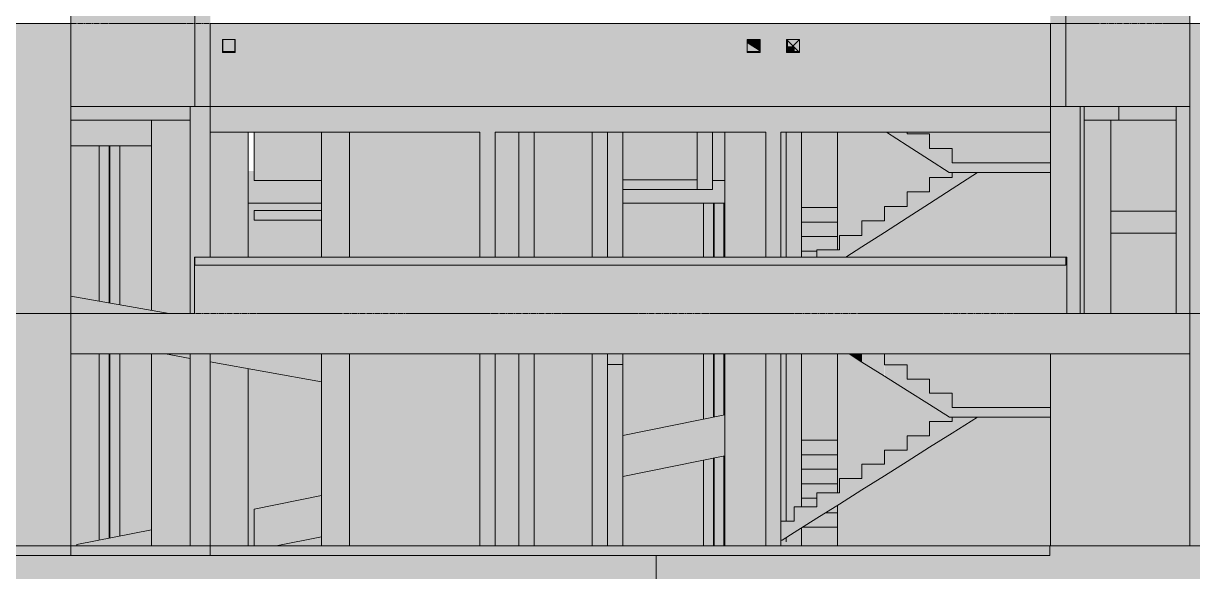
# Model space of a CAD drawing. Header units: centimetres. Extents: x -1897 to 22038, y -1268 to 84208.
# Drawn here: x 3772 to 5223, y 74233 to 74913 of the extents above; entities that cross this region are included whole.
import ezdxf

# ---------------------------------------------------------------- set-up
doc = ezdxf.new("R2010")
doc.units = ezdxf.units.CM
doc.linetypes.add('Centro', pattern=[3.175, 0.635, -0.47625, 1.5875, -0.47625])
for name, color, linetype, lineweight in [('A-FLOR', 7, 'Continuous', 18), ('A-FLOR-LEVL', 7, 'Continuous', 9), ('A-GENM', 7, 'Continuous', 18), ('A-WALL', 7, 'Continuous', 9), ('S-BEAM', 7, 'Continuous', 18), ('S-COLS', 7, 'Continuous', 18), ('S-FNDN', 7, 'Continuous', 9), ('S-STRS', 7, 'Continuous', 9)]:
    doc.layers.add(name, color=color, linetype=linetype, lineweight=lineweight)

# ---------------------------------------------------------------- blocks, each defined once
blk = doc.blocks.new('Estaca W Gerdau - W250X73-V7-CT103 - CORTE ESQ_ 6PV')
at = {"layer": 'S-FNDN', "true_color": 0xacb7d2}
h = blk.add_hatch(color=9, dxfattribs=at)
h.paths.add_polyline_path([(-501.2, 73459), (-501.2, 73479), (-500.6, 73479), (-500.6, 73554), (-503.8, 73554), (-503.8, 73574), (-526, 73574), (-526, 73459)], flags=0)
h.paths.add_polyline_path([(-526, 74272.1), (-500.6, 74277.1), (-500.6, 74503), (-526, 74503), (-526, 74286.5)], flags=0)
h.paths.add_polyline_path([(-500.6, 74564), (-500.6, 74761), (-526, 74761), (-526, 74568.5), (-502.9, 74564.4)], flags=0)
at = {"layer": 'S-FNDN'}
for p, q in [((-526, 74761), (-526, 74568.5)), ((-513.7, 74566.3), (-513.7, 74761)), ((-512.9, 74761), (-512.9, 74566.2)), ((-500.6, 74761), (-500.6, 74564.4)), ((-526, 74503), (-526, 74272.1)), ((-513.7, 74274.5), (-513.7, 74503)), ((-512.9, 74503), (-512.9, 74274.7)), ((-500.6, 74503), (-500.6, 74277.1)), ((-526, 73574), (-526, 73458.9)), ((-513.7, 73458.9), (-513.7, 73574)), ((-512.9, 73574), (-512.9, 73458.9)), ((-500.6, 73554), (-500.6, 73478.9))]:
    blk.add_line(p, q, dxfattribs=at)
blk = doc.blocks.new('Estaca W Gerdau - W250X73-4068957-CT103 - CORTE ESQ_ 6PV')
at = {"layer": 'S-FNDN', "true_color": 0xacb7d2}
h = blk.add_hatch(color=9, dxfattribs=at)
h.paths.add_polyline_path([(248.5, 73400), (248.4, 73564), (224, 73564), (224, 73400)], flags=0)
h.paths.add_polyline_path([(249.4, 74265), (249.4, 74376.1), (224, 74371.1), (224, 74265)], flags=0)
h.paths.add_polyline_path([(224, 74422.1), (249.4, 74427.4), (249.4, 74503), (224, 74503), (224, 74427.4)], flags=0)
h.paths.add_polyline_path([(249.4, 74623), (249.4, 74690), (224, 74690), (224, 74623)], flags=0)
at = {"layer": 'S-FNDN'}
for p, q in [((224, 74690), (224, 74623)), ((236.3, 74623), (236.3, 74690)), ((237.1, 74690), (237.1, 74623)), ((249.4, 74690), (249.4, 74623)), ((224, 74503), (224, 74422.1)), ((236.3, 74424.5), (236.3, 74503)), ((237.1, 74503), (237.1, 74424.7)), ((249.4, 74503), (249.4, 74427.1)), ((224, 74371.1), (224, 74265)), ((236.3, 74265), (236.3, 74373.5)), ((237.1, 74373.7), (237.1, 74265)), ((249.4, 74375.6), (249.4, 74265)), ((224, 73564), (224, 73400)), ((236.3, 73400), (236.3, 73564)), ((237.1, 73564), (237.1, 73400)), ((248.5, 73400), (224, 73400))]:
    blk.add_line(p, q, dxfattribs=at)
blk = doc.blocks.new('PED_FURO_RETANGULAR_R04_2020 _INSTÂNCIA_ - FURO RET-3619400-CT103 - CORTE ESQ_ 6PV')
at = {"layer": 'A-GENM', "lineweight": 9}
for p, q in [((327.3, 74877), (343.3, 74893)), ((343.3, 74877), (327.3, 74893))]:
    blk.add_line(p, q, dxfattribs=at)

msp = doc.modelspace()

# ---------------------------------------------------------------- hatches: boundary and pattern name
at = {"layer": 'A-FLOR', "true_color": 0xc0c0c0}
for points in [[(4608.27, 74707), (4608.27, 74719), (4515.77, 74719), (4515.77, 74707), (4601.5, 74707)], [(4141.77, 74669), (4141.77, 74681), (4058.27, 74681), (4058.27, 74669)], [(5063.05, 74613), (5065.77, 74613), (5065.77, 74623), (3984.77, 74623), (3984.77, 74613), (4946.49, 74613)]]:
    msp.add_hatch(color=9, dxfattribs=at).paths.add_polyline_path(points, flags=0)
at = {"layer": 'A-GENM', "true_color": 0xc0c0c0}
msp.add_hatch(color=9, dxfattribs=at).paths.add_polyline_path([(5088.77, 74793), (5131.77, 74793), (5131.77, 74810), (5088.77, 74810)], flags=0)
at = {"layer": 'A-WALL', "true_color": 0xc0c0c0}
h = msp.add_hatch(color=9, dxfattribs=at)
h.paths.add_polyline_path([(3518.27, 74265), (3518.87, 74265), (3518.87, 74503), (3518.27, 74503), (3518.27, 74267.97)], flags=0)
h.paths.add_polyline_path([(3591.44, 74265), (3644.77, 74265), (3644.77, 74503), (3591.44, 74503), (3591.44, 74303.09)], flags=0)
h.paths.add_polyline_path([(3838.27, 74265), (3838.27, 74266.5), (3866.04, 74272.06), (3866.04, 74503), (3830.77, 74503), (3830.77, 74265)], flags=0)
h.paths.add_polyline_path([(3891.44, 74277.14), (3930.77, 74285), (3930.77, 74503), (3891.44, 74503), (3891.44, 74286.5)], flags=0)
h.paths.add_polyline_path([(3644.77, 74553), (3644.77, 74557.42), (3591.44, 74566.98), (3591.44, 74553), (3631.99, 74553)], flags=0)
h.paths.add_polyline_path([(3518.87, 74553), (3518.87, 74579.99), (3518.27, 74580.1), (3518.27, 74553)], flags=0)
h.paths.add_polyline_path([(3930.77, 74556.93), (3930.77, 74761), (3891.44, 74761), (3891.44, 74563.99)], flags=0)
h.paths.add_polyline_path([(3866.04, 74568.54), (3866.04, 74761), (3830.77, 74761), (3830.77, 74574.86)], flags=0)
h.paths.add_polyline_path([(3644.77, 74608.21), (3644.77, 74693), (3591.44, 74693), (3591.44, 74617.78), (3631.99, 74610.5)], flags=0)
h.paths.add_polyline_path([(3518.87, 74630.79), (3518.87, 74693), (3518.27, 74693), (3518.27, 74630.9)], flags=0)
h.paths.add_polyline_path([(3518.27, 74743), (3518.87, 74743), (3518.87, 74761), (3518.27, 74761), (3518.27, 74753.17)], flags=0)
h.paths.add_polyline_path([(3591.44, 74743), (3644.77, 74743), (3644.77, 74761), (3591.44, 74761), (3591.44, 74753.17)], flags=0)
h = msp.add_hatch(color=9, dxfattribs=at)
h.paths.add_polyline_path([(4058.27, 74265), (4058.27, 74310.5), (4141.77, 74327.2), (4141.77, 74468.3), (4050.77, 74484.62), (4050.77, 74265)], flags=0)
h.paths.add_polyline_path([(4085.72, 74265), (4141.77, 74265), (4141.77, 74276.21)], flags=0)
h.paths.add_polyline_path([(4050.77, 74623), (4141.77, 74623), (4141.77, 74669), (4058.27, 74669), (4058.27, 74681), (4141.77, 74681), (4141.77, 74690), (4050.77, 74690), (4050.77, 74669)], flags=0)
h = msp.add_hatch(color=9, dxfattribs=at)
h.paths.add_polyline_path([(4557.95, 74265), (4616.04, 74265), (4616.04, 74371.07), (4515.77, 74351.01), (4515.77, 74265), (4557.17, 74265)], flags=0)
h.paths.add_polyline_path([(4642.77, 74265), (4642.77, 74376.41), (4641.44, 74375.63), (4641.44, 74265)], flags=0)
h.paths.add_polyline_path([(4515.77, 74402), (4616.04, 74422.06), (4616.04, 74503), (4515.77, 74503), (4515.77, 74427.4)], flags=0)
h.paths.add_polyline_path([(4641.44, 74427.14), (4642.77, 74427.4), (4642.77, 74503), (4641.44, 74503), (4641.44, 74427.4)], flags=0)
h.paths.add_polyline_path([(4642.77, 74623), (4642.77, 74690), (4641.44, 74690), (4641.44, 74623)], flags=0)
h.paths.add_polyline_path([(4515.77, 74623), (4616.04, 74623), (4616.04, 74690), (4515.77, 74690), (4515.77, 74671.75)], flags=0)
h = msp.add_hatch(color=9, dxfattribs=at)
h.paths.add_polyline_path([(5509.85, 74265), (5547.77, 74265), (5547.77, 74277), (5447.77, 74277), (5447.77, 74265)], flags=0)
h.paths.add_polyline_path([(5816.04, 74284), (5816.04, 74493), (5814.77, 74493), (5814.77, 74284)], flags=0)
h.paths.add_polyline_path([(5850.77, 74284), (5850.77, 74493), (5841.44, 74493), (5841.44, 74284)], flags=0)
h.paths.add_polyline_path([(5610.76, 74445), (5666.04, 74445), (5666.04, 74454), (5610.76, 74454)], flags=0)
h.paths.add_polyline_path([(5366.04, 74553), (5366.04, 74653), (5364.27, 74653), (5364.27, 74553)], flags=0)
h.paths.add_polyline_path([(5134.28, 74553), (5202.77, 74553), (5202.77, 74653), (5121.77, 74653), (5121.77, 74553)], flags=0)
h.paths.add_polyline_path([(5425.27, 74553), (5447.77, 74553), (5447.77, 74653), (5391.44, 74653), (5391.44, 74553), (5400.27, 74553)], flags=0)
h.paths.add_polyline_path([(5841.44, 74642), (5850.77, 74642), (5850.77, 74681), (5849.29, 74681), (5849.29, 74653), (5841.44, 74653)], flags=0)
h.paths.add_polyline_path([(5699.76, 74642), (5704.77, 74642), (5704.77, 74653), (5691.44, 74653), (5691.44, 74642), (5697.64, 74642)], flags=0)
h.paths.add_polyline_path([(5610.76, 74642), (5666.04, 74642), (5666.04, 74653), (5547.77, 74653), (5547.77, 74642), (5591.77, 74642)], flags=0)
h.paths.add_polyline_path([(5814.77, 74642), (5816.04, 74642), (5816.04, 74653), (5814.77, 74653)], flags=0)
at = {"layer": 'S-BEAM', "true_color": 0xc0c0c0}
h = msp.add_hatch(color=9, dxfattribs=at)
h.paths.add_polyline_path([(3984.77, 74810), (3984.77, 74923), (3830.77, 74923), (3830.77, 74810), (3879.72, 74810)], flags=0)
h.paths.add_polyline_path([(4570.92, 74810), (5046.77, 74810), (5046.77, 74913), (4003.77, 74913), (4003.77, 74810), (4383.14, 74810)], flags=0)
h.paths.add_polyline_path([(5219.77, 74810), (5219.77, 74923), (5065.77, 74923), (5065.77, 74810), (5134.28, 74810)], flags=0)
h.paths.add_polyline_path([(4034.77, 74877), (4018.77, 74877), (4019.27, 74893), (4034.77, 74893), (4034.77, 74878)], flags=0)
h.paths.add_polyline_path([(4670.27, 74877), (4670.27, 74893), (4686.27, 74893), (4686.27, 74877)], flags=0)
h.paths.add_polyline_path([(4735.27, 74877), (4719.27, 74877), (4719.27, 74893), (4735.27, 74893), (4735.27, 74878)], flags=0)
for points in [[(3985.3, 74810), (4003.77, 74810), (4003.77, 74923), (3984.77, 74923), (3984.77, 74810)], [(5053.91, 74810), (5065.77, 74810), (5065.77, 74923), (5046.77, 74923), (5046.77, 74810)], [(5134.28, 74793), (5202.77, 74793), (5202.77, 74810), (5131.77, 74810), (5131.77, 74793)], [(5202.77, 74680), (5202.77, 74793), (5121.77, 74793), (5121.77, 74680), (5134.28, 74680)], [(4058.27, 74718), (4141.77, 74718), (4141.77, 74778), (4058.27, 74778), (4058.27, 74753.17)], [(4608.27, 74707), (4627.27, 74707), (4627.27, 74778), (4608.27, 74778), (4608.27, 74718)], [(3984.27, 74503), (5046.77, 74503), (5046.77, 74553), (5065.77, 74553), (5065.77, 74503), (5067.27, 74503), (5067.27, 74623), (5065.77, 74623), (5065.77, 74613), (3984.77, 74613), (3984.27, 74553)], [(3930.77, 74553), (3952.69, 74553), (3830.77, 74574.86), (3830.77, 74553)], [(3978.77, 74503), (3984.27, 74503), (3984.27, 74553), (3830.77, 74553), (3830.77, 74503)], [(5065.77, 74503), (5065.77, 74553), (5046.77, 74553), (5046.77, 74503)], [(5217.42, 74503), (5219.77, 74503), (5219.77, 74553), (5067.27, 74553), (5067.27, 74503), (5134.28, 74503)], [(4515.77, 74490), (4515.77, 74503), (4496.77, 74503), (4496.77, 74490)], [(5083.77, 74265), (5219.77, 74265), (5219.77, 74503), (5083.77, 74503), (5083.77, 74375.63)], [(4515.77, 74351.01), (4642.77, 74376.41), (4642.77, 74427.4), (4515.77, 74402), (4515.77, 74375.63)], [(4058.27, 74265), (4085.72, 74265), (4141.77, 74276.21), (4141.77, 74327.2), (4058.27, 74310.5), (4058.27, 74285.27)], [(3930.77, 74265), (3930.77, 74285), (3838.27, 74266.5), (3838.27, 74265)], [(3977.5, 74253), (3984.77, 74253), (3984.77, 74265), (3830.77, 74265), (3830.77, 74253), (3930.77, 74253)], [(3984.77, 74253), (4003.77, 74253), (4003.77, 74265), (3984.77, 74265)], [(4176.77, 74253), (4335.77, 74253), (4335.77, 74265), (4003.77, 74265), (4003.77, 74253), (4169.77, 74253)], [(4576.77, 74253), (4690.77, 74253), (4690.77, 74265), (4359.77, 74265), (4359.77, 74253), (4570.92, 74253)], [(5046.17, 74253), (5046.17, 74265), (4714.77, 74265), (4714.77, 74253), (4946.49, 74253)], [(5046.17, 74207), (6155.09, 74207), (6155.09, 74265), (5046.17, 74265), (5046.17, 74253)], [(3820.26, 74172), (3984.77, 74172), (3984.77, 74253), (3563.27, 74253), (3563.27, 74172), (3819.78, 74172)], [(4442.59, 74172), (4516.77, 74172), (4516.77, 74253), (4044.77, 74253), (4044.77, 74172), (4442.22, 74172)], [(4570.92, 74207), (5046.17, 74207), (5046.17, 74253), (4557.17, 74253), (4557.17, 74207), (4557.95, 74207)]]:
    msp.add_hatch(color=9, dxfattribs=at).paths.add_polyline_path(points, flags=0)
h = msp.add_hatch(color=9, dxfattribs=at)
h.paths.add_polyline_path([(3978.77, 74793), (3978.77, 74810), (3830.77, 74810), (3830.77, 74793)], flags=0)
h.paths.add_polyline_path([(4034.27, 74878), (4034.27, 74893), (4019.27, 74893), (4019.27, 74878), (4030.89, 74878)], flags=0)
h = msp.add_hatch(color=9, dxfattribs=at)
h.paths.add_polyline_path([(4570.92, 74778), (4693.27, 74778), (4693.27, 74810), (4357.27, 74810), (4357.27, 74778), (4540.17, 74778)], flags=0)
h.paths.add_polyline_path([(4670.27, 74877), (4686.27, 74877), (4686.27, 74893), (4685.27, 74893), (4685.27, 74878), (4670.27, 74878)], flags=0)
h = msp.add_hatch(color=9, dxfattribs=at)
h.paths.add_polyline_path([(5046.77, 74778), (5046.77, 74810), (4712.27, 74810), (4712.27, 74778), (5039.44, 74778)], flags=0)
h.paths.add_polyline_path([(4719.27, 74877), (4735.27, 74877), (4735.27, 74878), (4720.27, 74878), (4720.27, 74893), (4719.27, 74893), (4719.27, 74877.17)], flags=0)
h = msp.add_hatch(color=9, dxfattribs=at)
h.paths.add_polyline_path([(4267.77, 74778), (4338.27, 74778), (4338.27, 74810), (4003.77, 74810), (4003.77, 74778), (4195.35, 74778)], flags=0)
h.paths.add_polyline_path([(4018.77, 74877), (4034.77, 74877), (4034.27, 74878), (4019.27, 74878), (4018.77, 74878)], flags=0)
h = msp.add_hatch(color=9, dxfattribs=at)
h.paths.add_polyline_path([(3518.27, 74761), (3518.87, 74761), (3518.87, 74793), (3518.27, 74793), (3518.27, 74783)], flags=0)
h.paths.add_polyline_path([(3590.77, 74761), (3644.77, 74761), (3644.77, 74793), (3578.87, 74793), (3578.87, 74761), (3590.12, 74761)], flags=0)
h.paths.add_polyline_path([(3891.44, 74761), (3930.77, 74761), (3930.77, 74793), (3830.77, 74793), (3830.77, 74761), (3866.04, 74761)], flags=0)
h = msp.add_hatch(color=9, dxfattribs=at)
h.paths.add_polyline_path([(4627.27, 74718), (4642.77, 74718), (4642.77, 74778), (4627.27, 74778), (4627.27, 74727.56)], flags=0)
h.paths.add_polyline_path([(4608.27, 74719), (4608.27, 74778), (4515.77, 74778), (4515.77, 74719), (4570.92, 74719)], flags=0)
h = msp.add_hatch(color=9, dxfattribs=at)
h.paths.add_polyline_path([(4616.04, 74690), (4642.77, 74690), (4642.77, 74718), (4627.27, 74718), (4627.27, 74707), (4515.77, 74707), (4515.77, 74690), (4608.27, 74690)], flags=0)
h.paths.add_polyline_path([(4050.77, 74690), (4141.77, 74690), (4141.77, 74718), (4058.27, 74718), (4058.27, 74730), (4050.77, 74729.72), (4050.77, 74690.65)], flags=0)
h = msp.add_hatch(color=9, dxfattribs=at)
h.paths.add_polyline_path([(5591.77, 74653), (5704.77, 74653), (5704.77, 74681), (5547.77, 74681), (5547.77, 74653), (5566.77, 74653)], flags=0)
h.paths.add_polyline_path([(5831.02, 74653), (5849.29, 74653), (5849.29, 74681), (5814.77, 74681), (5814.77, 74653)], flags=0)
h.paths.add_polyline_path([(5121.77, 74653), (5202.77, 74653), (5202.77, 74680), (5121.77, 74680)], flags=0)
h.paths.add_polyline_path([(5427.77, 74653), (5447.77, 74653), (5447.77, 74681), (5364.27, 74681), (5364.27, 74653)], flags=0)
h = msp.add_hatch(color=9, dxfattribs=at)
h.paths.add_polyline_path([(4141.77, 74468.3), (4141.77, 74503), (4003.77, 74503), (4003.77, 74493.05), (4050.77, 74484.62)], flags=0)
h.paths.add_polyline_path([(3978.77, 74497.53), (3978.77, 74503), (3948.25, 74503), (3955.73, 74501.66)], flags=0)
at = {"layer": 'S-COLS', "true_color": 0xc0c0c0}
for points in [[(3830.77, 74553), (3830.77, 74913), (3710.77, 74913), (3710.77, 74553), (3819.78, 74553)], [(5219.77, 74553), (5329.77, 74553), (5329.77, 74913), (5219.77, 74913), (5219.77, 74564.4)], [(3984.27, 74553), (3984.77, 74623), (4003.77, 74623), (4003.77, 74810), (3978.77, 74810), (3978.77, 74553)], [(4351.35, 74623), (4357.27, 74623), (4357.27, 74810), (4338.27, 74810), (4338.27, 74623)], [(4706.35, 74623), (4712.27, 74623), (4712.27, 74810), (4693.27, 74810), (4693.27, 74623)], [(5083.77, 74553), (5083.77, 74810), (5046.77, 74810), (5046.77, 74623), (5067.27, 74623), (5067.27, 74553)], [(5088.77, 74553), (5088.77, 74810), (5083.77, 74810), (5083.77, 74553)], [(5202.77, 74553), (5219.77, 74553), (5219.77, 74810), (5202.77, 74810), (5202.77, 74563.74)], [(5121.77, 74553), (5121.77, 74793), (5088.77, 74793), (5088.77, 74553)], [(4141.77, 74623), (4176.77, 74623), (4176.77, 74778), (4141.77, 74778), (4141.77, 74753.17)], [(4400.18, 74623), (4405.77, 74623), (4405.77, 74778), (4386.77, 74778), (4386.77, 74623)], [(4482.06, 74623), (4496.77, 74623), (4496.77, 74778), (4477.77, 74778), (4477.77, 74623)], [(4758.71, 74684.7), (4782.27, 74684.7), (4782.27, 74778), (4737.77, 74778), (4737.77, 74684.7)], [(3819.78, 74265), (3830.77, 74265), (3830.77, 74553), (3710.77, 74553), (3710.77, 74265)], [(5238.77, 74265), (5329.77, 74265), (5329.77, 74553), (5219.77, 74553), (5219.77, 74265)], [(3984.77, 74265), (4003.77, 74265), (4003.77, 74503), (3978.77, 74502.74), (3978.77, 74265)], [(4141.77, 74265), (4176.77, 74265), (4176.77, 74503), (4141.77, 74503), (4141.77, 74375.63)], [(4357.27, 74265), (4357.27, 74503), (4338.27, 74503), (4338.27, 74265)], [(4405.77, 74265), (4405.77, 74503), (4386.77, 74503), (4386.77, 74265)], [(4496.77, 74265), (4496.77, 74503), (4477.77, 74503), (4477.77, 74265)], [(4712.27, 74265), (4712.27, 74503), (4693.27, 74503), (4693.27, 74265)], [(4782.27, 74396), (4782.27, 74503), (4737.77, 74503), (4737.77, 74396), (4758.71, 74396)], [(5065.77, 74265), (5083.77, 74265), (5083.77, 74503), (5046.77, 74503), (5046.77, 74265)], [(4357.27, 74253), (4359.77, 74253), (4359.77, 74265), (4335.77, 74265), (4335.77, 74253), (4341.53, 74253)], [(4693.27, 74253), (4714.77, 74253), (4714.77, 74265), (4690.77, 74265), (4690.77, 74253)]]:
    msp.add_hatch(color=9, dxfattribs=at).paths.add_polyline_path(points, flags=0)
h = msp.add_hatch(color=9, dxfattribs=at)
h.paths.add_polyline_path([(4693.27, 74623), (4693.27, 74778), (4642.77, 74778), (4642.77, 74623)], flags=0)
h.paths.add_polyline_path([(4712.27, 74623), (4718.77, 74623), (4718.77, 74778), (4712.27, 74778), (4712.27, 74654)], flags=0)
h.paths.add_polyline_path([(4685.27, 74878), (4685.12, 74879.79), (4670.27, 74889.34), (4670.27, 74878), (4680.88, 74878)], flags=0)
h = msp.add_hatch(color=9, dxfattribs=at)
h.paths.add_polyline_path([(4737.77, 74623), (4737.77, 74778), (4718.77, 74778), (4718.77, 74623), (4733.48, 74623)], flags=0)
h.paths.add_polyline_path([(4735.27, 74878), (4735.27, 74893), (4720.27, 74893), (4720.75, 74884), (4728.77, 74884), (4728.77, 74878), (4732.07, 74878)], flags=0)
h = msp.add_hatch(color=9, dxfattribs=at)
h.paths.add_polyline_path([(3952.69, 74553), (3978.77, 74553), (3978.77, 74793), (3930.77, 74793), (3930.77, 74556.93)], flags=0)
h.paths.add_polyline_path([(4050.77, 74623), (4050.77, 74778), (4003.77, 74778), (4003.77, 74623), (4015.76, 74623)], flags=0)
h = msp.add_hatch(color=9, dxfattribs=at)
h.paths.add_polyline_path([(4176.77, 74623), (4338.27, 74623), (4338.27, 74778), (4176.77, 74778), (4176.77, 74753.17)], flags=0)
h.paths.add_polyline_path([(4386.77, 74623), (4386.77, 74778), (4357.27, 74778), (4357.27, 74623), (4383.14, 74623)], flags=0)
h = msp.add_hatch(color=9, dxfattribs=at)
h.paths.add_polyline_path([(4477.77, 74623), (4477.77, 74778), (4405.77, 74778), (4405.77, 74623)], flags=0)
h.paths.add_polyline_path([(4515.77, 74623), (4515.77, 74778), (4496.77, 74778), (4496.77, 74623)], flags=0)
h = msp.add_hatch(color=9, dxfattribs=at)
h.paths.add_polyline_path([(4798.02, 74623), (5046.77, 74623), (5046.77, 74728), (4956.29, 74728), (4792.96, 74623)], flags=0)
h.paths.add_polyline_path([(4782.27, 74632), (4784.77, 74632), (4784.77, 74650), (4812.77, 74650), (4812.77, 74668), (4840.77, 74668), (4840.77, 74686), (4868.77, 74686), (4868.77, 74704), (4896.77, 74704), (4896.77, 74722), (4924.77, 74722), (4924.77, 74728), (4921.24, 74728), (4843.47, 74778), (4782.27, 74778), (4782.27, 74635.74)], flags=0)
h.paths.add_polyline_path([(5046.77, 74740), (5046.77, 74778), (4868.77, 74778), (4868.77, 74776), (4896.77, 74776), (4896.77, 74758), (4924.77, 74758), (4924.77, 74740), (5015.56, 74740)], flags=0)
h = msp.add_hatch(color=9, dxfattribs=at)
h.paths.add_polyline_path([(4003.77, 74265), (4050.77, 74265), (4050.77, 74484.62), (4003.77, 74493.05), (4003.77, 74358.22)], flags=0)
h.paths.add_polyline_path([(3930.77, 74265), (3978.77, 74265), (3978.77, 74497.53), (3948.25, 74503), (3930.77, 74503), (3930.77, 74375.63)], flags=0)
h = msp.add_hatch(color=9, dxfattribs=at)
h.paths.add_polyline_path([(4383.14, 74265), (4386.77, 74265), (4386.77, 74503), (4357.27, 74503), (4357.27, 74265), (4359.77, 74265)], flags=0)
h.paths.add_polyline_path([(4338.27, 74265), (4338.27, 74503), (4176.77, 74503), (4176.77, 74265), (4335.77, 74265)], flags=0)
h = msp.add_hatch(color=9, dxfattribs=at)
h.paths.add_polyline_path([(4477.77, 74265), (4477.77, 74503), (4405.77, 74503), (4405.77, 74265)], flags=0)
h.paths.add_polyline_path([(4496.77, 74265), (4515.77, 74265), (4515.77, 74490), (4496.77, 74490), (4496.77, 74375.63)], flags=0)
h = msp.add_hatch(color=9, dxfattribs=at)
h.paths.add_polyline_path([(4693.27, 74265), (4693.27, 74503), (4642.77, 74503), (4642.77, 74265), (4690.77, 74265)], flags=0)
h.paths.add_polyline_path([(4712.27, 74265), (4718.77, 74265), (4718.77, 74275.15), (4713.76, 74272), (4712.27, 74272), (4712.27, 74265.18)], flags=0)
h.paths.add_polyline_path([(4713.76, 74295.63), (4718.77, 74295.63), (4718.77, 74503), (4712.27, 74503), (4712.27, 74295.63)], flags=0)
h = msp.add_hatch(color=9, dxfattribs=at)
h.paths.add_polyline_path([(4737.76, 74265), (4737.76, 74287.11), (4718.77, 74275.15), (4718.77, 74265)], flags=0)
h.paths.add_polyline_path([(4718.77, 74295.63), (4728.77, 74295.63), (4728.77, 74313.25), (4737.76, 74313.25), (4737.77, 74503), (4718.77, 74503), (4718.77, 74299.07)], flags=0)
h = msp.add_hatch(color=9, dxfattribs=at)
h.paths.add_polyline_path([(4923.27, 74265), (5046.77, 74265), (5046.77, 74424.63), (4956.23, 74424.63), (4782.27, 74315.12), (4782.27, 74265), (4898.77, 74265)], flags=0)
h.paths.add_polyline_path([(4784.77, 74330.88), (4784.77, 74348.5), (4812.77, 74348.5), (4812.77, 74366.13), (4840.77, 74366.13), (4840.77, 74383.75), (4868.77, 74383.75), (4868.77, 74401.38), (4896.77, 74401.38), (4896.77, 74419), (4924.77, 74419), (4924.77, 74424.63), (4921.3, 74424.63), (4796.79, 74503), (4782.27, 74503), (4782.33, 74330.88)], flags=0)
h.paths.add_polyline_path([(4946.49, 74436.63), (5046.77, 74436.63), (5046.77, 74503), (4840.77, 74503), (4840.77, 74489.5), (4868.77, 74489.5), (4868.77, 74471.88), (4896.77, 74471.88), (4896.77, 74454.25), (4924.77, 74454.25), (4924.77, 74436.63)], flags=0)
h = msp.add_hatch(color=9, dxfattribs=at)
h.paths.add_polyline_path([(3739.27, 73359), (3830.77, 73359), (3830.28, 73524), (3816.12, 73524), (3816.12, 73574), (3710.77, 73574), (3710.77, 73359)], flags=0)
h.paths.add_polyline_path([(3830.77, 74253), (3830.77, 74265), (3710.77, 74265), (3710.77, 74253), (3819.78, 74253)], flags=0)
h = msp.add_hatch(color=9, dxfattribs=at)
h.paths.add_polyline_path([(4003.5, 73364), (4044.77, 73364), (4044.77, 73574), (3992.34, 73574), (3992.29, 73524), (3984.77, 73524), (3984.77, 73364)], flags=0)
h.paths.add_polyline_path([(3984.77, 74172), (4044.77, 74172), (4044.77, 74253), (3984.77, 74253), (3984.77, 74186.86)], flags=0)
h = msp.add_hatch(color=9, dxfattribs=at)
h.paths.add_polyline_path([(4516.77, 73364), (4576.77, 73364), (4576.77, 73524), (4565.77, 73524), (4565.77, 73624), (4557.61, 73624), (4557.61, 73574), (4516.77, 73574), (4516.77, 73431.78)], flags=0)
h.paths.add_polyline_path([(4516.77, 74172), (4557.61, 74172), (4557.17, 74253), (4516.77, 74253), (4516.77, 74186.86)], flags=0)
at = {"layer": 'S-STRS', "true_color": 0xc0c0c0}
for points in [[(4672.77, 74887.73), (4672.77, 74893), (4670.27, 74893), (4670.27, 74889.34)], [(4685.27, 74879.7), (4685.27, 74893), (4672.77, 74893), (4672.77, 74887.73), (4685.12, 74879.79)], [(4728.77, 74878), (4728.77, 74884), (4720.27, 74884), (4720.27, 74878)], [(4868.77, 74761.74), (4868.77, 74778), (4843.47, 74778), (4846.58, 74776)], [(4896.77, 74743.74), (4896.77, 74776), (4868.77, 74776), (4868.77, 74761.74), (4882.08, 74753.17)], [(4924.77, 74728), (4924.77, 74758), (4896.77, 74758), (4896.77, 74743.74), (4921.24, 74728)], [(5010.21, 74728), (5046.77, 74728), (5046.77, 74740), (4924.77, 74740), (4924.77, 74728), (4988.99, 74728)], [(4924.77, 74707.74), (4956.29, 74728), (4924.77, 74728), (4924.77, 74722)], [(4896.77, 74689.74), (4924.77, 74707.74), (4924.77, 74722), (4896.77, 74722), (4896.77, 74704)], [(4868.77, 74671.74), (4896.77, 74689.74), (4896.77, 74704), (4868.77, 74704), (4868.77, 74686)], [(4758.71, 74666.6), (4782.27, 74666.6), (4782.27, 74684.7), (4737.77, 74684.7), (4737.77, 74666.6)], [(4840.77, 74653.74), (4868.77, 74671.74), (4868.77, 74686), (4840.77, 74686), (4840.77, 74658.79)], [(4758.71, 74648.5), (4782.27, 74648.5), (4782.27, 74666.6), (4737.77, 74666.6), (4737.77, 74648.5)], [(4812.77, 74635.74), (4840.77, 74653.74), (4840.77, 74668), (4812.77, 74668), (4812.77, 74650)], [(4737.77, 74630.4), (4756.77, 74630.4), (4756.77, 74632), (4782.27, 74632), (4782.27, 74648.5), (4737.77, 74648.5), (4737.77, 74632)], [(4792.96, 74623), (4812.77, 74635.74), (4812.77, 74650), (4784.77, 74650), (4784.77, 74623)], [(4756.77, 74623), (4756.77, 74630.4), (4737.77, 74630.4), (4737.77, 74623)], [(4782.27, 74623), (4784.77, 74623), (4784.77, 74632), (4756.77, 74632), (4756.77, 74623), (4774.43, 74623)], [(4812.77, 74492.95), (4812.77, 74503), (4796.79, 74503)], [(4840.77, 74475.32), (4840.77, 74503), (4812.77, 74503), (4812.77, 74492.95), (4821.64, 74487.36)], [(4868.77, 74457.7), (4868.77, 74489.5), (4840.77, 74489.5), (4841.32, 74474.97), (4849.19, 74470.02)], [(4896.77, 74440.07), (4896.77, 74471.88), (4868.77, 74471.88), (4868.77, 74457.7), (4874.76, 74453.93)], [(4924.77, 74424.63), (4924.77, 74454.25), (4896.77, 74454.25), (4896.77, 74440.07), (4921.3, 74424.63)], [(4924.77, 74424.63), (5046.77, 74424.63), (5046.77, 74436.63), (4924.77, 74436.63)], [(4924.77, 74404.82), (4956.23, 74424.63), (4924.77, 74424.63), (4924.77, 74419)], [(4896.77, 74387.2), (4924.77, 74404.82), (4924.77, 74419), (4896.77, 74419), (4896.77, 74401.38)], [(4737.77, 74378), (4782.27, 74378), (4782.27, 74396), (4737.77, 74396), (4737.77, 74384)], [(4868.77, 74369.57), (4896.77, 74387.2), (4896.77, 74401.38), (4868.77, 74401.38), (4868.77, 74375.63)], [(4840.77, 74351.95), (4868.77, 74369.57), (4868.77, 74383.75), (4840.77, 74383.75), (4840.77, 74366.13)], [(4782.27, 74360), (4782.27, 74378), (4737.77, 74378), (4737.77, 74360), (4758.71, 74360)], [(4812.77, 74334.32), (4840.77, 74351.95), (4840.77, 74366.13), (4812.77, 74366.13), (4812.77, 74348.5)], [(4758.71, 74342), (4782.27, 74342), (4782.27, 74360), (4737.77, 74360), (4737.77, 74342)], [(4737.77, 74324), (4756.77, 74324), (4756.77, 74330.88), (4782.27, 74330.88), (4782.27, 74342), (4737.77, 74342), (4737.77, 74330.88)], [(4784.77, 74316.7), (4812.77, 74334.32), (4812.77, 74348.5), (4784.77, 74348.5), (4784.77, 74330.88)], [(4756.77, 74299.07), (4784.77, 74316.7), (4784.77, 74330.88), (4756.77, 74330.88), (4756.77, 74306)], [(4728.77, 74281.45), (4756.77, 74299.07), (4756.77, 74313.25), (4728.77, 74313.25), (4728.77, 74295.63)], [(4713.76, 74272), (4728.77, 74281.45), (4728.77, 74295.63), (4712.27, 74295.63), (4712.27, 74272)], [(4758.71, 74288), (4782.27, 74288), (4782.27, 74306), (4767.77, 74306), (4739.18, 74288), (4756.77, 74288)], [(4737.77, 74265), (4782.27, 74265), (4782.27, 74288), (4739.18, 74288), (4737.76, 74287.11), (4737.76, 74265)]]:
    msp.add_hatch(color=9, dxfattribs=at).paths.add_polyline_path(points, flags=0)
h = msp.add_hatch(color=9, dxfattribs=at)
h.paths.add_polyline_path([(4782.27, 74306), (4782.27, 74315.12), (4767.77, 74306)], flags=0)
h.paths.add_polyline_path([(4756.77, 74313.25), (4756.77, 74324), (4737.76, 74324), (4737.77, 74313.25)], flags=0)

# ---------------------------------------------------------------- linework, layer by layer
at = {"layer": 'A-FLOR', "lineweight": 9}
for p, q in [((5046.77, 74913), (4003.77, 74913)), ((4515.77, 74719), (4608.27, 74719)), ((4608.27, 74707), (4515.77, 74707)), ((4058.27, 74681), (4141.77, 74681)), ((4058.27, 74681), (4058.27, 74669)), ((4141.77, 74669), (4058.27, 74669)), ((3984.77, 74623), (5065.77, 74623)), ((3984.77, 74613), (3984.77, 74623)), ((5065.77, 74613), (3984.77, 74613)), ((5065.77, 74623), (5065.77, 74613))]:
    msp.add_line(p, q, dxfattribs=at)
at = {"layer": 'A-FLOR-LEVL', "linetype": 'Centro'}
for p, q in [((2868.02, 74913), (6666.61, 74913)), ((2868.02, 74553), (7636.83, 74553)), ((2868.02, 74265), (7636.83, 74265))]:
    msp.add_line(p, q, dxfattribs=at)
at = {"layer": 'A-GENM', "lineweight": 9}
for p, q in [((5131.77, 74810), (5131.77, 74793)), ((5131.77, 74793), (5088.77, 74793))]:
    msp.add_line(p, q, dxfattribs=at)
at = {"layer": 'S-BEAM', "lineweight": 9}
for p, q in [((3984.77, 74923), (3984.77, 74810)), ((5065.77, 74810), (5065.77, 74923)), ((4003.77, 74810), (4003.77, 74913)), ((5046.77, 74913), (5046.77, 74810)), ((4018.77, 74893), (4034.77, 74893)), ((4018.77, 74877), (4018.77, 74893)), ((4019.27, 74878), (4019.27, 74893)), ((4034.27, 74893), (4034.27, 74878)), ((4034.77, 74893), (4034.77, 74877)), ((4670.27, 74893), (4686.27, 74893)), ((4670.27, 74877), (4670.27, 74893)), ((4685.27, 74893), (4685.27, 74878)), ((4686.27, 74893), (4686.27, 74877)), ((4719.27, 74893), (4735.27, 74893)), ((4719.27, 74877), (4719.27, 74893)), ((4720.27, 74878), (4720.27, 74893)), ((4735.27, 74893), (4735.27, 74877)), ((4034.77, 74877), (4018.77, 74877)), ((4034.27, 74878), (4019.27, 74878)), ((4685.27, 74878), (4670.27, 74878)), ((4686.27, 74877), (4670.27, 74877)), ((4735.27, 74877), (4719.27, 74877)), ((4735.27, 74878), (4720.27, 74878)), ((3830.77, 74810), (3984.77, 74810)), ((3984.77, 74810), (4003.77, 74810)), ((4003.77, 74778), (4003.77, 74810)), ((4003.77, 74810), (5046.77, 74810)), ((5046.77, 74778), (5046.77, 74810)), ((5046.77, 74810), (5065.77, 74810)), ((5065.77, 74810), (5219.77, 74810)), ((5202.77, 74793), (5202.77, 74810)), ((3830.77, 74793), (3978.77, 74793)), ((5131.77, 74793), (5202.77, 74793)), ((4003.77, 74778), (4338.27, 74778)), ((4058.27, 74778), (4058.27, 74718)), ((4357.27, 74778), (4693.27, 74778)), ((4608.27, 74707), (4608.27, 74778)), ((4627.27, 74778), (4627.27, 74707)), ((4712.27, 74778), (5046.77, 74778)), ((3930.77, 74761), (3830.77, 74761)), ((4141.77, 74718), (4058.27, 74718)), ((4642.77, 74718), (4627.27, 74718)), ((4627.27, 74707), (4608.27, 74707)), ((4141.77, 74690), (4050.77, 74690)), ((4642.77, 74690), (4515.77, 74690)), ((5202.77, 74680), (5121.77, 74680)), ((5202.77, 74653), (5121.77, 74653)), ((3984.27, 74553), (3984.27, 74623)), ((3984.27, 74623), (3984.77, 74623)), ((5065.77, 74623), (5067.27, 74623)), ((5067.27, 74623), (5067.27, 74553)), ((3830.77, 74574.86), (3952.69, 74553)), ((3830.77, 74553), (3984.27, 74553)), ((5067.27, 74553), (5219.77, 74553)), ((3830.77, 74503), (3984.27, 74503)), ((3978.77, 74497.53), (3948.25, 74503)), ((3984.27, 74503), (5046.77, 74503)), ((4515.77, 74503), (4515.77, 74490)), ((5065.77, 74503), (5046.77, 74503)), ((5065.77, 74503), (5067.27, 74503)), ((5067.27, 74503), (5219.77, 74503)), ((4141.77, 74468.3), (4003.77, 74493.05)), ((4515.77, 74490), (4496.77, 74490)), ((4515.77, 74402), (4642.77, 74427.4)), ((4515.77, 74351.01), (4642.77, 74376.41)), ((4058.27, 74310.5), (4141.77, 74327.2)), ((4058.27, 74310.5), (4058.27, 74265)), ((3838.27, 74266.5), (3930.77, 74285)), ((3830.77, 74265), (3984.77, 74265)), ((3838.27, 74266.5), (3838.27, 74265)), ((3984.77, 74265), (4003.77, 74265)), ((4003.77, 74265), (4335.77, 74265)), ((4003.77, 74265), (4003.77, 74253)), ((4085.72, 74265), (4141.77, 74276.21)), ((4359.77, 74265), (4690.77, 74265)), ((4714.77, 74265), (5046.17, 74265)), ((5046.17, 74253), (5046.17, 74265)), ((5046.17, 74265), (6155.09, 74265)), ((3563.27, 74253), (3984.77, 74253)), ((4044.77, 74253), (4516.77, 74253)), ((4557.17, 74207), (4557.17, 74253)), ((4557.17, 74253), (5046.17, 74253))]:
    msp.add_line(p, q, dxfattribs=at)
at = {"layer": 'S-COLS', "lineweight": 9}
for p, q in [((3830.77, 74913), (3830.77, 75255.01)), ((5219.77, 75255.01), (5219.77, 74913)), ((3830.77, 74913), (3710.77, 74913)), ((3830.77, 74913), (3710.77, 74913)), ((3830.77, 74553), (3830.77, 74913)), ((5329.77, 74913), (5219.77, 74913)), ((5219.77, 74913), (5219.77, 74553)), ((5329.77, 74913), (5219.77, 74913)), ((3978.77, 74810), (3978.77, 74553)), ((4003.77, 74623), (4003.77, 74810)), ((5046.77, 74810), (5046.77, 74623)), ((5083.77, 74810), (5083.77, 74553)), ((5088.77, 74553), (5088.77, 74810)), ((5202.77, 74810), (5202.77, 74553)), ((3930.77, 74793), (3930.77, 74556.93)), ((5121.77, 74553), (5121.77, 74793)), ((4050.77, 74623), (4050.77, 74778)), ((4141.77, 74778), (4141.77, 74623)), ((4176.77, 74778), (4176.77, 74623)), ((4338.27, 74778), (4338.27, 74623)), ((4357.27, 74623), (4357.27, 74778)), ((4386.77, 74778), (4386.77, 74623)), ((4405.77, 74778), (4405.77, 74623)), ((4477.77, 74778), (4477.77, 74623)), ((4496.77, 74623), (4496.77, 74778)), ((4515.77, 74778), (4515.77, 74623)), ((4642.77, 74778), (4642.77, 74623)), ((4693.27, 74778), (4693.27, 74623)), ((4712.27, 74623), (4712.27, 74778)), ((4718.77, 74778), (4718.77, 74623)), ((4737.77, 74778), (4737.77, 74623)), ((4782.27, 74632), (4782.27, 74778)), ((3830.77, 74553), (3710.77, 74553)), ((3830.77, 74553), (3710.77, 74553)), ((3830.77, 74265), (3830.77, 74553)), ((5219.77, 74553), (5219.77, 74265)), ((5329.77, 74553), (5219.77, 74553)), ((5329.77, 74553), (5219.77, 74553)), ((3930.77, 74503), (3930.77, 74265)), ((3978.77, 74503), (3978.77, 74265)), ((4003.77, 74265), (4003.77, 74503)), ((4141.77, 74503), (4141.77, 74265)), ((4176.77, 74503), (4176.77, 74265)), ((4338.27, 74503), (4338.27, 74265)), ((4357.27, 74265), (4357.27, 74503)), ((4386.77, 74503), (4386.77, 74265)), ((4405.77, 74503), (4405.77, 74265)), ((4477.77, 74503), (4477.77, 74265)), ((4496.77, 74265), (4496.77, 74503)), ((4642.77, 74503), (4642.77, 74265)), ((4693.27, 74503), (4693.27, 74265)), ((4712.27, 74265), (4712.27, 74503)), ((4718.77, 74503), (4718.77, 74295.63)), ((4737.77, 74503), (4737.77, 74324)), ((4782.27, 74330.88), (4782.27, 74503)), ((5046.77, 74503), (5046.77, 74265)), ((4050.77, 74265), (4050.77, 74484.62)), ((4515.77, 74490), (4515.77, 74265)), ((4782.27, 74265), (4782.27, 74315.12)), ((3830.77, 74265), (3710.77, 74265)), ((3830.77, 74265), (3710.77, 74265)), ((3830.77, 74253), (3830.77, 74265)), ((4359.77, 74265), (4335.77, 74265)), ((4357.27, 74265), (4338.27, 74265)), ((4714.77, 74265), (4690.77, 74265)), ((4712.27, 74265), (4693.27, 74265)), ((4718.77, 74275.15), (4718.77, 74270)), ((4044.77, 74253), (3984.77, 74253)), ((4557.17, 74253), (4516.77, 74253))]:
    msp.add_line(p, q, dxfattribs=at)
at = {"layer": 'S-STRS'}
for p, q in [((4670.27, 74889.34), (4672.77, 74887.73)), ((4672.77, 74887.73), (4685.27, 74879.7)), ((4720.27, 74884), (4728.77, 74884)), ((4728.77, 74878), (4728.77, 74884)), ((4843.47, 74778), (4868.77, 74761.74)), ((4868.77, 74776), (4868.77, 74778)), ((4868.77, 74776), (4896.77, 74776)), ((4896.77, 74758), (4896.77, 74776)), ((4868.77, 74761.74), (4896.77, 74743.74)), ((4896.77, 74758), (4921.24, 74758)), ((4921.24, 74758), (4924.77, 74758)), ((4924.77, 74740), (4924.77, 74758)), ((4896.77, 74743.74), (4921.24, 74728)), ((4921.24, 74728), (4924.77, 74728)), ((4924.77, 74740), (5046.77, 74740)), ((4924.77, 74722), (4924.77, 74728)), ((4924.77, 74728), (5046.77, 74728)), ((4956.29, 74728), (4924.77, 74707.74)), ((4896.77, 74722), (4924.77, 74722)), ((4896.77, 74704), (4896.77, 74722)), ((4868.77, 74704), (4896.77, 74704)), ((4868.77, 74686), (4868.77, 74704)), ((4896.77, 74689.74), (4924.77, 74707.74)), ((4737.77, 74684.7), (4782.27, 74684.7)), ((4840.77, 74686), (4868.77, 74686)), ((4840.77, 74668), (4840.77, 74686)), ((4868.77, 74671.74), (4896.77, 74689.74)), ((4840.77, 74653.74), (4868.77, 74671.74)), ((4737.77, 74666.6), (4782.27, 74666.6)), ((4812.77, 74668), (4840.77, 74668)), ((4812.77, 74650), (4812.77, 74668)), ((4737.77, 74648.5), (4782.27, 74648.5)), ((4784.77, 74650), (4812.77, 74650)), ((4784.77, 74632), (4784.77, 74650)), ((4812.77, 74635.74), (4840.77, 74653.74)), ((4737.77, 74630.4), (4756.77, 74630.4)), ((4756.77, 74632), (4784.77, 74632)), ((4756.77, 74623), (4756.77, 74632)), ((4792.96, 74623), (4812.77, 74635.74)), ((4796.79, 74503), (4812.77, 74492.95)), ((4840.77, 74489.5), (4840.77, 74503)), ((4812.77, 74492.95), (4840.77, 74475.32)), ((4840.77, 74489.5), (4868.77, 74489.5)), ((4868.77, 74471.88), (4868.77, 74489.5)), ((4840.77, 74475.32), (4868.77, 74457.7)), ((4868.77, 74471.88), (4896.77, 74471.88)), ((4896.77, 74454.25), (4896.77, 74471.88)), ((4868.77, 74457.7), (4896.77, 74440.07)), ((4896.77, 74454.25), (4921.3, 74454.25)), ((4921.3, 74454.25), (4924.77, 74454.25)), ((4924.77, 74436.63), (4924.77, 74454.25)), ((4896.77, 74440.07), (4921.3, 74424.63)), ((4921.3, 74424.63), (4924.77, 74424.63)), ((4924.77, 74436.63), (5046.77, 74436.63)), ((4924.77, 74419), (4924.77, 74424.63)), ((4924.77, 74424.63), (5046.77, 74424.63)), ((4956.23, 74424.63), (4924.77, 74404.82)), ((4896.77, 74419), (4924.77, 74419)), ((4896.77, 74401.38), (4896.77, 74419)), ((4737.77, 74396), (4782.27, 74396)), ((4868.77, 74401.38), (4896.77, 74401.38)), ((4868.77, 74383.75), (4868.77, 74401.38)), ((4896.77, 74387.2), (4924.77, 74404.82)), ((4840.77, 74383.75), (4868.77, 74383.75)), ((4840.77, 74366.13), (4840.77, 74383.75)), ((4868.77, 74369.57), (4896.77, 74387.2)), ((4737.77, 74378), (4782.27, 74378)), ((4812.77, 74366.13), (4840.77, 74366.13)), ((4812.77, 74348.5), (4812.77, 74366.13)), ((4840.77, 74351.95), (4868.77, 74369.57)), ((4737.77, 74360), (4782.27, 74360)), ((4812.77, 74334.32), (4840.77, 74351.95)), ((4737.77, 74342), (4782.27, 74342)), ((4784.77, 74348.5), (4812.77, 74348.5)), ((4784.77, 74330.88), (4784.77, 74348.5)), ((4737.76, 74324), (4756.77, 74324)), ((4737.76, 74313.25), (4737.76, 74324)), ((4756.77, 74330.88), (4784.77, 74330.88)), ((4756.77, 74313.25), (4756.77, 74330.88)), ((4784.77, 74316.7), (4812.77, 74334.32)), ((4728.77, 74313.25), (4756.77, 74313.25)), ((4728.77, 74295.63), (4728.77, 74313.25)), ((4756.77, 74299.07), (4784.77, 74316.7)), ((4712.27, 74295.63), (4728.77, 74295.63)), ((4728.77, 74281.45), (4756.77, 74299.07)), ((4767.77, 74306), (4782.27, 74306)), ((4713.76, 74272), (4728.77, 74281.45)), ((4737.76, 74265), (4737.76, 74287.11)), ((4739.18, 74288), (4782.27, 74288)), ((4712.27, 74272), (4713.76, 74272))]:
    msp.add_line(p, q, dxfattribs=at)

# ---------------------------------------------------------------- block references
at = {"layer": 'A-GENM', "lineweight": 9}
msp.add_blockref('PED_FURO_RETANGULAR_R04_2020 _INSTÂNCIA_ - FURO RET-3619400-CT103 - CORTE ESQ_ 6PV', (4392.02, 0), dxfattribs=at)
at = {"layer": 'S-FNDN'}
for name in ['Estaca W Gerdau - W250X73-V7-CT103 - CORTE ESQ_ 6PV', 'Estaca W Gerdau - W250X73-4068957-CT103 - CORTE ESQ_ 6PV']:
    msp.add_blockref(name, (4392.02, 0), dxfattribs=at)

doc.saveas('drawing.dxf')
